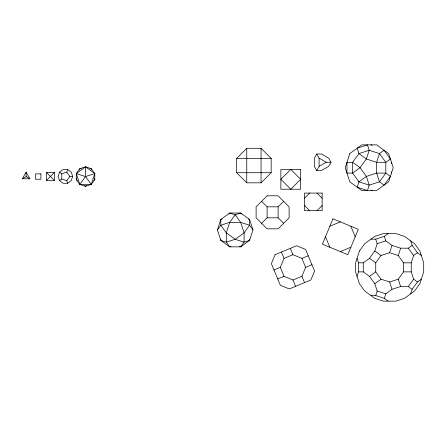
<?xml version="1.0" encoding="UTF-8"?>
<svg xmlns="http://www.w3.org/2000/svg" width="446" height="446" viewBox="0 0 446 446"><rect width="100%" height="100%" fill="white"/><g stroke="black" fill="none" stroke-linecap="round" stroke-linejoin="round"><path stroke-width="0.67" d="M59.541 172.139L58.158 176.393L59.541 180.652L63.165 183.284L67.641 183.284L71.265 180.652L72.648 176.393L71.265 172.139L67.641 169.508L63.165 169.508L59.541 172.139L61.782 173.762L66.788 172.139L67.641 169.508M76.701 178.288L76.283 179.571L79.817 184.432L85.537 186.294L91.257 184.432L94.786 179.571L94.786 173.555L91.257 168.694L85.537 166.837L79.817 168.694L76.283 173.555L76.283 179.571L77.375 180.362M79.405 169.971L79.817 168.694L81.166 168.694M91.257 184.432L94.786 173.555L85.537 166.837L76.283 173.555L79.817 184.432L91.257 184.432L85.537 176.566L85.537 166.837M217.408 229.935L220.803 219.477L229.701 213.015L240.695 213.015L249.593 219.477L252.988 229.935L249.593 240.394L240.695 246.855L229.701 246.855L220.803 240.394L217.408 229.935L220.803 225.258L229.701 222.37L240.695 222.37L249.593 225.258L252.988 229.935M357.051 276.397L358.523 271.876L358.523 262.828L357.051 258.306M358.523 262.828L363.278 262.828L369.5 258.306L374.818 250.992L377.193 243.672L375.727 239.151L370.972 239.151M370.972 295.553L375.727 295.553L377.193 291.026L374.818 283.712L369.5 276.397L363.278 271.876L358.523 271.876M389.642 252.72L398.245 255.513L403.558 262.828L403.558 271.876L398.245 279.19L389.642 281.983L381.04 279.19L375.727 271.876L375.727 262.828L381.04 255.513L389.642 252.72L392.017 245.4L385.796 240.879L384.324 236.358L388.171 233.565M388.171 301.139L384.324 298.346L385.796 293.825L392.017 289.303L400.62 286.505L408.313 286.505L412.16 289.303L410.694 293.825M398.245 255.513L400.62 248.199L408.313 248.199L412.16 245.4L410.694 240.879M421.325 279.19L417.478 281.983L413.632 279.19L411.251 271.876L411.251 262.828L413.632 255.513L417.478 252.72L421.325 255.513M280.317 267.349L284.024 258.401L292.972 254.694L301.92 258.401L305.627 267.349L301.92 276.303L292.972 280.004L284.024 276.303L280.317 267.349L273.989 269.975M22.3 178.762L26.113 172.162L29.927 178.762L22.3 178.762L26.113 176.566L26.113 172.162M316.721 153.998L314.341 158.129L314.341 166.386L316.721 170.517L321.494 170.517L328.646 166.386L331.032 162.26L328.646 158.129L321.494 153.998L316.721 153.998L319.107 158.129L326.26 162.26L331.032 162.26M316.721 170.517L319.107 166.386L319.107 158.129M67.641 183.284L66.788 180.652L69.883 176.393L72.648 176.393M79.817 184.432L85.537 176.566L94.786 173.555M228.943 214.052L229.701 213.015L235.198 214.799L240.695 222.37L244.096 232.829L244.096 242.178L240.695 246.855L239.474 246.46M408.313 286.505L413.632 279.19M412.16 289.303L417.478 281.983M46.473 180.418L54.401 172.485L46.473 172.485L46.473 180.418L54.401 180.418L54.401 172.485M236.636 158.408L246.755 148.289L261.061 148.289L271.174 158.408L271.174 172.714L261.061 182.827L246.755 182.827L236.636 172.714L236.636 158.408L271.174 158.408M261.607 223.335L267.109 217.832L278.114 217.832L283.617 223.335M261.607 201.324L267.109 206.827L278.114 206.827L283.617 201.324M304.529 198.23L309.686 193.073M316.978 210.679L322.135 205.522M59.541 180.652L61.782 179.024L61.782 173.762M86.624 185.503L85.537 186.294L84.45 185.503M93.699 180.362L94.786 179.571L94.374 178.288M369.5 276.397L375.727 271.876M374.818 283.712L381.04 279.19M319.107 166.386L326.26 162.26M329.845 226.256L340.348 221.902M301.92 258.401L308.247 255.781M340.348 251.616L350.851 247.262M277.696 278.923L284.024 276.303M305.627 267.349L311.955 264.729M222.024 219.081L220.803 219.477L220.803 225.258L226.3 232.829L235.198 239.29L244.096 242.178L249.593 240.394L249.593 239.112M370.966 190.542L372.248 190.124M230.922 246.46L229.701 246.855L226.3 242.178L226.3 232.829L229.701 222.37L235.198 214.799L240.695 213.015L241.453 214.052M375.727 239.151L384.324 236.358M377.193 243.672L385.796 240.879M89.908 168.694L91.257 168.694L91.67 169.971M236.636 172.714L271.174 172.714M403.558 262.828L411.251 262.828M403.558 271.876L411.251 271.876M370.966 144.861L372.248 145.279M392.017 245.4L400.62 248.199M248.372 219.081L249.593 219.477L249.593 225.258L244.096 232.829L235.198 239.29L226.3 242.178L220.803 240.394L220.803 239.112M76.283 173.555L85.537 176.566M61.782 179.024L66.788 180.652M377.193 291.026L385.796 293.825M375.727 295.553L384.324 298.346M26.113 176.566L29.927 178.762M374.818 250.992L381.04 255.513M369.5 258.306L375.727 262.828M316.978 193.073L322.135 198.23M304.529 205.522L309.686 210.679M46.473 172.485L54.401 180.418M412.16 245.4L417.478 252.72M408.313 248.199L413.632 255.513M66.788 172.139L69.883 176.393M350.851 226.256L355.206 236.759M325.491 236.759L329.845 247.262M290.352 248.366L292.972 254.694M301.92 276.303L304.54 282.63M281.404 252.074L284.024 258.401M292.972 280.004L295.592 286.332M398.245 279.19L400.62 286.505M389.642 281.983L392.017 289.303M391.482 162.311L391.482 163.66M391.482 171.743L391.482 173.093M363.278 262.828L363.278 271.876M278.114 206.827L278.114 217.832M267.109 206.827L267.109 217.832M261.061 148.289L261.061 182.827M246.755 148.289L246.755 182.827M349.787 153.586L345.198 167.702L349.787 181.817L361.795 190.542L376.636 190.542L388.644 181.817L393.233 167.702L388.644 153.586L376.636 144.861L361.795 144.861L349.787 153.586M358.958 181.817L357.207 187.209L367.465 190.542L369.216 185.151L366.383 176.426L360.045 167.702L352.619 162.311L346.955 162.311L346.955 173.093L352.619 173.093L360.045 167.702L366.383 158.977L369.216 150.252L367.465 144.861L357.207 148.195L358.958 153.586L366.383 158.977L376.636 162.311L385.812 162.311L390.401 158.977L384.062 150.252L379.474 153.586L376.636 162.311L376.636 173.093L379.474 181.817L384.062 185.151L390.401 176.426L385.812 173.093L376.636 173.093L366.383 176.426L358.958 181.817L352.619 173.093L352.619 162.311L358.958 153.586L369.216 150.252L379.474 153.586L385.812 162.311L385.812 173.093L379.474 181.817L369.216 185.151L358.958 181.817M359.431 250.992L355.585 262.828L355.585 271.876L359.431 283.712L364.744 291.026L374.818 298.346L383.421 301.139L395.864 301.139L404.466 298.346L414.54 291.026L419.853 283.712L423.7 271.876L423.7 262.828L419.853 250.992L414.54 243.672L404.466 236.358L395.864 233.565L383.421 233.565L374.818 236.358L364.744 243.672L359.431 250.992M275.076 254.694L271.369 263.647L280.317 285.25L289.264 288.958L310.868 280.004L314.575 271.056L305.627 249.453L296.679 245.746L275.076 254.694M332.922 218.824L322.419 244.185L347.78 254.688L358.283 229.328L332.922 218.824M290.77 169.413L280.868 179.314L290.77 189.221L300.676 179.314L290.77 169.413M267.109 195.822L256.11 206.827L256.11 217.832L267.109 228.837L278.114 228.837L289.12 217.832L289.12 206.827L278.114 195.822L267.109 195.822M300.676 169.413L280.868 169.413L280.868 189.221L300.676 189.221L300.676 169.413M40.887 173.895L35.546 173.895L35.546 179.231L40.887 179.231L40.887 173.895M322.135 193.073L304.529 193.073L304.529 210.679L322.135 210.679L322.135 193.073"/></g></svg>
